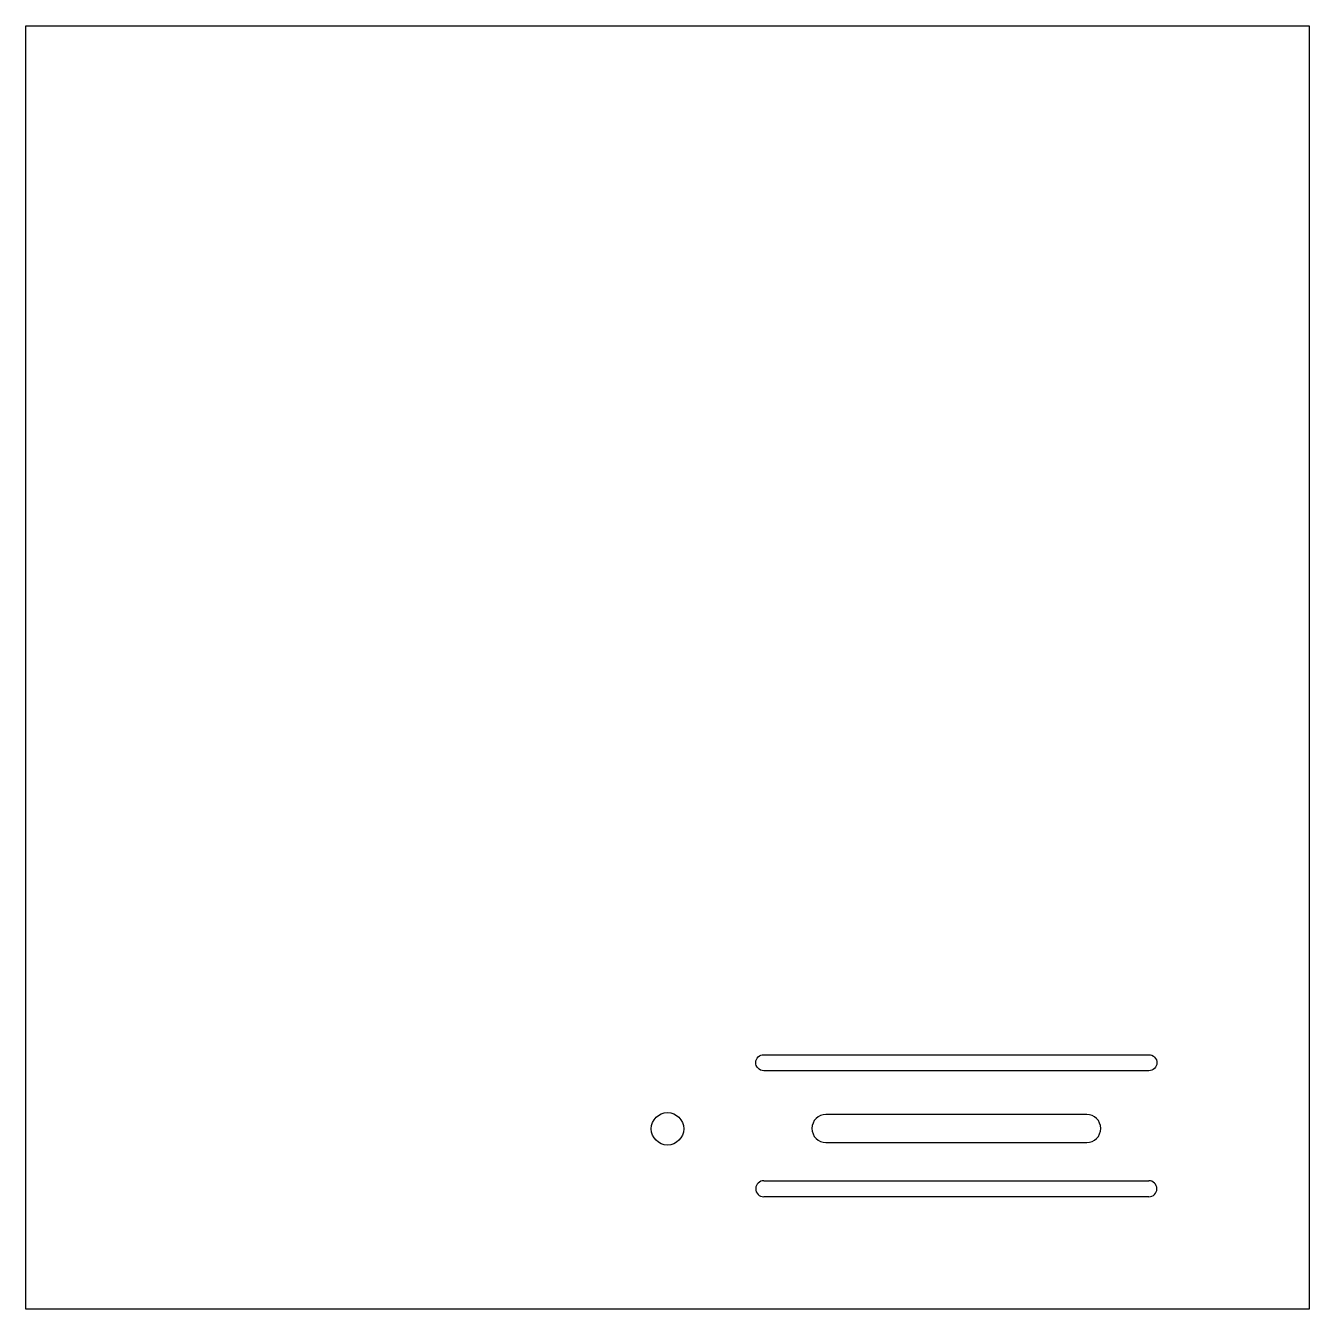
# Model space of a CAD drawing. Header units: millimetres. Extents: x -320 to 0, y -320 to 0.
import ezdxf

# ---------------------------------------------------------------- set-up
doc = ezdxf.new("R2010")
doc.units = ezdxf.units.MM
doc.header["$MEASUREMENT"] = 0

msp = doc.modelspace()

# ---------------------------------------------------------------- linework, layer by layer
for p, q in [((-136, -287.94), (-40, -287.94)), ((-40, -291.94), (-136, -291.94))]:
    msp.add_line(p, q)
msp.add_lwpolyline([(0, 0), (0, -320), (-320, -320), (-320, 0)], close=True)
for points in [[(-40, -256.52, -0.423252), (-38, -258.58, -0.405241), (-40, -260.52), (-136, -260.52, -0.421893), (-138, -258.46), (-138, -258.46, -0.406569), (-136, -256.52)], [(-55.5, -271.42), (-120.5, -271.42, 1), (-120.5, -278.42), (-55.5, -278.42, 1)]]:
    msp.add_lwpolyline(points, format="xyb", close=True)
msp.add_circle((-160, -275), 4.05)
for centre, start, end in [((-136, -289.94), 90, 178.6444), ((-40, -289.94), -0.0094, 90), ((-136, -289.94), 178.6453, 270), ((-40, -289.94), 270, 359.9897)]:
    msp.add_arc(centre, 2, start, end)

doc.saveas('drawing.dxf')
